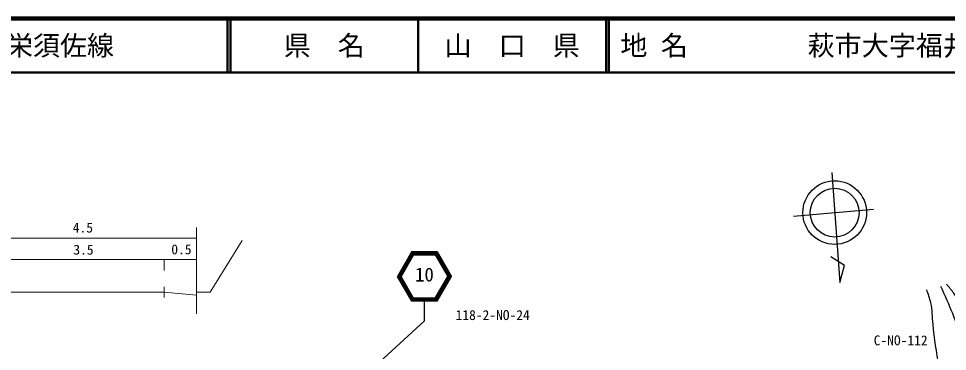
# Model space of a CAD drawing. Units: millimetres, scale not verified. Extents: x 40000 to 680000, y 20000 to 380000.
# Drawn here: x 259082 to 430872, y 318364 to 380000 of the extents above; entities that cross this region are included whole.
import ezdxf
from ezdxf.enums import TextEntityAlignment as Align

# ---------------------------------------------------------------- set-up
doc = ezdxf.new("R2010")
doc.units = ezdxf.units.MM
doc.header["$LTSCALE"] = 1000
for name, color, linetype, lineweight in [('M-BGD', 7, 'Continuous', 25), ('M-BMK-SRVR', 3, 'Continuous', 25), ('M-STR-HTXT', 7, 'Continuous', 13), ('M-STR-STRC', 7, 'Continuous', 25), ('M-TTL', 2, 'Continuous', 140), ('M-TTL-LINE', 7, 'Continuous', 50)]:
    doc.layers.add(name, color=color, linetype=linetype, lineweight=lineweight)
doc.layers.add('M-TTL-TXT', color=7, linetype='Continuous')
doc.styles.add('ＭＳ ゴシック', font='')
doc.styles.get('ＭＳ ゴシック').set_extended_font_data('MS Gothic')

msp = doc.modelspace()

# ---------------------------------------------------------------- linework, layer by layer
at = {"layer": 'M-BGD'}
for points, knots in [([(429485, 304844), (429780, 305963), (430075, 307081), (430379, 308214), (430660, 309257), (430948, 310312), (431440, 311245), (431992, 312292), (432799, 313184), (433462, 314227), (434005, 315083), (434452, 316040), (434472, 317006), (434488, 317747), (434253, 318493), (434017, 319229), (433338, 321349), (432649, 323383), (431845, 325394), (431174, 327072), (430423, 328734), (429672, 330396)], [0, 0, 0, 0, 1, 1, 1, 2, 2, 2, 3, 3, 3, 4, 4, 4, 5, 5, 5, 6, 6, 6, 7, 7, 7, 7]), ([(439802, 312305), (439185, 312800), (438567, 313296), (438161, 313923), (437614, 314768), (437451, 315853), (437302, 316905), (437107, 318278), (436938, 319595), (436594, 320896), (436422, 321548), (436207, 322196), (435938, 322817), (435412, 324028), (434681, 325138), (433967, 326253), (433343, 327227), (432731, 328205), (432047, 329133), (431627, 329701), (431180, 330251), (430733, 330800)], [0, 0, 0, 0, 1, 1, 1, 2, 2, 2, 3, 3, 3, 4, 4, 4, 5, 5, 5, 6, 6, 6, 7, 7, 7, 7]), ([(428004, 305384), (428630, 306343), (429255, 307302), (429520, 308365), (429733, 309218), (429714, 310137), (429672, 311043), (429601, 312586), (429464, 314089), (429268, 315591), (428928, 318190), (428408, 320783), (428207, 323423), (428106, 324746), (428085, 326081), (427802, 327364), (427621, 328187), (427333, 328988), (427044, 329790)], [0, 0, 0, 0, 1, 1, 1, 2, 2, 2, 3, 3, 3, 4, 4, 4, 5, 5, 5, 6, 6, 6, 6])]:
    msp.add_open_spline(points, degree=3, knots=knots, dxfattribs=at)
at = {"layer": 'M-BMK-SRVR'}
for p, q in [((409512, 351469), (410986, 331120)), ((417176, 344670), (402392, 343350)), ((411817, 334305), (409315, 335888)), ((410986, 331120), (411817, 334305))]:
    msp.add_line(p, q, dxfattribs=at)
for radius in [5885, 4520]:
    msp.add_circle((410021, 344071), radius, dxfattribs=at)
at = {"layer": 'M-STR-HTXT'}
for p, q in [((291988, 341333), (291988, 325333)), ((246999, 339333), (291988, 339333)), ((294488, 329333), (300448, 338923)), ((246999, 335378), (291988, 335378)), ((285988, 335333), (285988, 333333)), ((285988, 330333), (285988, 328333)), ((246988, 329333), (285988, 329333)), ((285988, 329333), (291988, 328762)), ((291988, 329333), (294488, 329333))]:
    msp.add_line(p, q, dxfattribs=at)
at = {"layer": 'M-STR-STRC'}
for p, q in [((331801, 336843), (329145, 332243)), ((331801, 336843), (336493, 336843)), ((336493, 336843), (339149, 332243)), ((331887, 336693), (329318, 332243)), ((331974, 336543), (329491, 332243)), ((332060, 336393), (329664, 332243)), ((332147, 336243), (329838, 332243)), ((331887, 336693), (336407, 336693)), ((331974, 336543), (336320, 336543)), ((332060, 336393), (336234, 336393)), ((332147, 336243), (336147, 336243)), ((336147, 336243), (338456, 332243)), ((336234, 336393), (338630, 332243)), ((336320, 336543), (338803, 332243)), ((336407, 336693), (338976, 332243)), ((331801, 327643), (329145, 332243)), ((331887, 327793), (329318, 332243)), ((331974, 327943), (329491, 332243)), ((332060, 328093), (329664, 332243)), ((332147, 328243), (329838, 332243)), ((336147, 328243), (338456, 332243)), ((336234, 328093), (338630, 332243)), ((336320, 327943), (338803, 332243)), ((336407, 327793), (338976, 332243)), ((336493, 327643), (339149, 332243)), ((336147, 328243), (332147, 328243)), ((336493, 327643), (331801, 327643)), ((336407, 327793), (331887, 327793)), ((336320, 327943), (331974, 327943)), ((336234, 328093), (332060, 328093)), ((334098, 327643), (334098, 323944)), ((334098, 323944), (301992, 294582))]:
    msp.add_line(p, q, dxfattribs=at)
at = {"layer": 'M-TTL'}
msp.add_line((680000, 380000), (40000, 380000), dxfattribs=at)
at = {"layer": 'M-TTL-LINE'}
for p, q in [((297750, 380000), (297750, 370000)), ((298250, 380000), (298250, 370000)), ((333000, 380000), (333000, 370000)), ((367750, 380000), (367750, 370000)), ((368250, 380000), (368250, 370000)), ((40000, 370000), (680000, 370000))]:
    msp.add_line(p, q, dxfattribs=at)

# ---------------------------------------------------------------- texts
at = {"layer": 'M-STR-HTXT', "style": 'ＭＳ ゴシック'}
for s, p in [('4.5', (269113, 339833)), ('3.5', (269213, 335736)), ('0.5', (287332, 335803))]:
    msp.add_text(s, height=1833, dxfattribs=at).set_placement(p, align=Align.BOTTOM_LEFT)
at = {"layer": 'M-STR-STRC', "style": 'ＭＳ ゴシック'}
for s, height, p in [('10', 2566, (332397, 330543)), ('118-2-NO-24', 1833, (339912, 323631)), ('C-NO-112', 1833, (417242, 318950))]:
    msp.add_text(s, height=height, dxfattribs=at).set_placement(p, align=Align.BOTTOM_LEFT)
at = {"layer": 'M-TTL-TXT', "style": 'ＭＳ ゴシック'}
for s, p in [('主要地方道山口福栄須佐線', (216734, 375000)), ('地 名', (370380, 375000)), ('萩市大字福井上', (405024, 375000))]:
    msp.add_text(s, height=3666, dxfattribs=at).set_placement(p, align=Align.MIDDLE_LEFT)
for s, p in [('県\u3000名', (315625, 375000)), ('山\u3000口\u3000県', (350375, 375000))]:
    msp.add_text(s, height=3666, dxfattribs=at).set_placement(p, align=Align.MIDDLE_CENTER)

doc.saveas('drawing.dxf')
